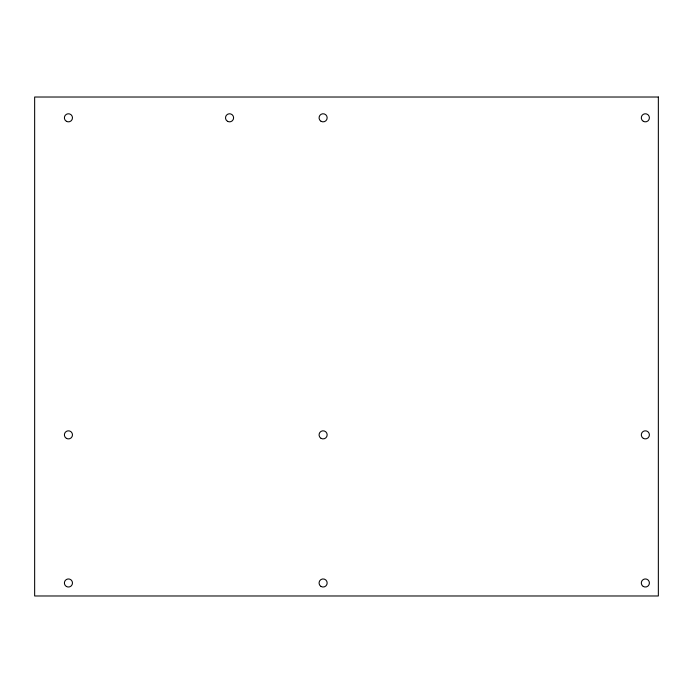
<?xml version="1.0" encoding="UTF-8"?>
<svg xmlns="http://www.w3.org/2000/svg" width="693" height="693" viewBox="0 0 693 693"><rect width="100%" height="100%" fill="white"/><g stroke="black" fill="none" stroke-linecap="round" stroke-linejoin="round"><path stroke-width="1.04" d="M658.35 97.02L34.65 97.02L34.65 595.98L658.35 595.98L658.35 97.02M66.407 121.318A4.054 4.054 0 0 0 72.488 117.81A4.054 4.054 0 0 0 66.407 114.302A4.054 4.054 0 0 0 66.407 121.318M66.407 586.495A4.054 4.054 0 0 0 72.488 582.986A4.054 4.054 0 0 0 66.407 579.478A4.054 4.054 0 0 0 66.407 586.495M66.407 438.366A4.054 4.054 0 0 0 72.488 434.857A4.054 4.054 0 0 0 66.407 431.349A4.054 4.054 0 0 0 66.407 438.366M227.529 121.318A4.054 4.054 0 0 0 233.61 117.81A4.054 4.054 0 0 0 227.529 114.302A4.054 4.054 0 0 0 227.529 121.318M321.084 121.318A4.054 4.054 0 0 0 327.165 117.81A4.054 4.054 0 0 0 321.084 114.302A4.054 4.054 0 0 0 321.084 121.318M643.329 121.318A4.054 4.054 0 0 0 649.41 117.81A4.054 4.054 0 0 0 643.329 114.302A4.054 4.054 0 0 0 643.329 121.318M643.329 438.366A4.054 4.054 0 0 0 649.41 434.857A4.054 4.054 0 0 0 643.329 431.349A4.054 4.054 0 0 0 643.329 438.366M643.269 586.46A4.054 4.054 0 0 0 649.41 583.056A4.054 4.054 0 0 0 643.39 579.443A4.054 4.054 0 0 0 643.269 586.46M321.084 586.495A4.054 4.054 0 0 0 327.165 582.986A4.054 4.054 0 0 0 321.084 579.478A4.054 4.054 0 0 0 321.084 586.495M321.084 438.366A4.054 4.054 0 0 0 327.165 434.857A4.054 4.054 0 0 0 321.084 431.349A4.054 4.054 0 0 0 321.084 438.366"/></g></svg>
